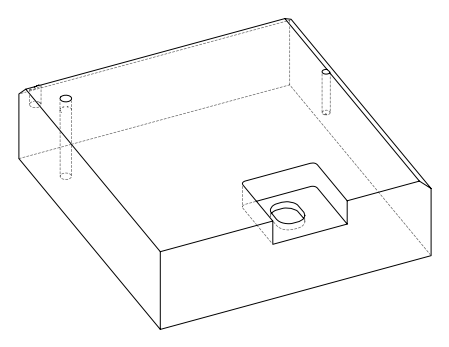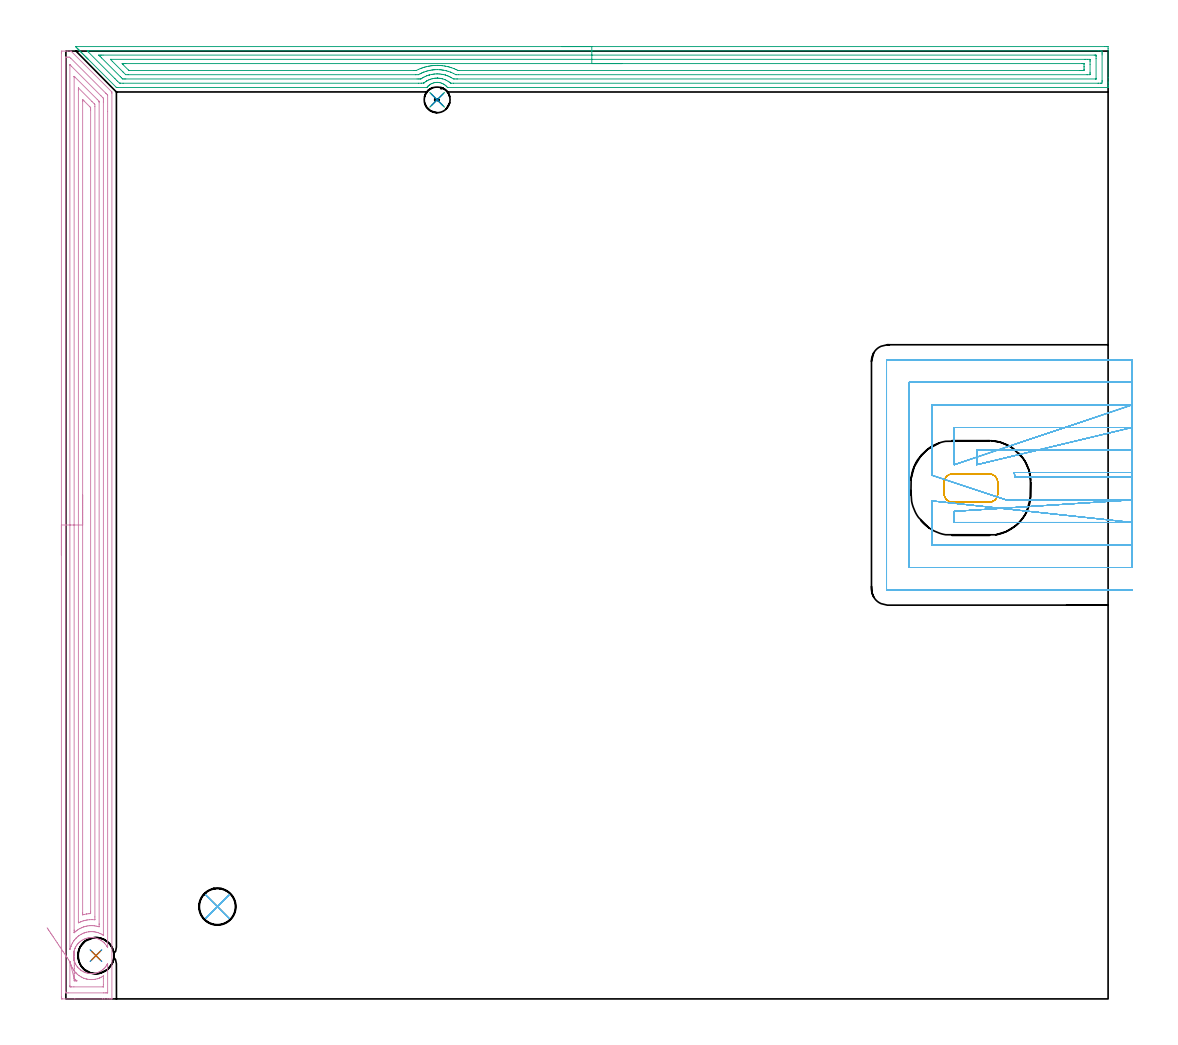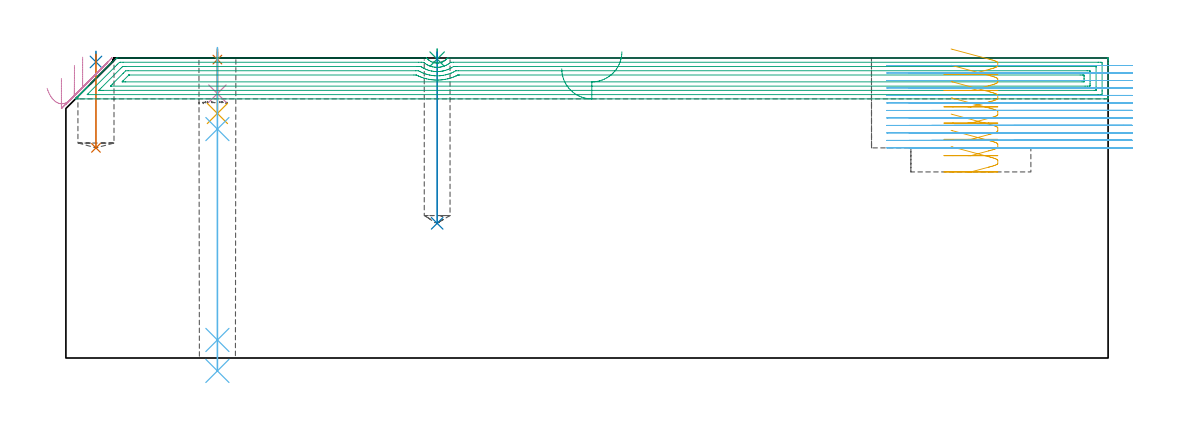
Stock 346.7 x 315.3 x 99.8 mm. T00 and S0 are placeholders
(PLAN: 12 operations, 8 tool changes, 68.3 min)
(1 SPOT_DRILL | STEP1HOLE | NXT0321_9005460120000 | 0.03 min | 0 mm3)
(2 SPOT_DRILL_1 | STEP1POCKET | NXT0321_9005460120000 | 0.03 min | 20 mm3)
(3 SPOT_DRILL_2 | STEP1POCKET_1 | NXT0321_9005460120000 | 0.03 min | 0 mm3)
(4 DRILL_BLIND_HOLE_INTO_CENTER | STEP1HOLE | UGT0301_198 | 0.06 min | 499 mm3)
(5 DRILL_TO_ENLARGE_BLIND_HOLE | STEP1HOLE | UGT0301_232 | 0.08 min | 1394 mm3)
(6 GUN_DRILL_THROUGH_HOLE | STEP1HOLE | UGT0307_009 | 0.58 min | 9449 mm3)
(7 DRILL_BLIND_HOLE_INTO_CENTER_1 | STEP1POCKET | NXT0301_128 | 0.13 min | 3232 mm3)
(8 DRILL_BLIND_HOLE_INTO_CENTER_2 | STEP1POCKET_1 | UGT0301_202 | 0.23 min | 3080 mm3)
(9 AREA_MILL | FG_CHAMFER_SURFACE | UGT0205_001 | 13.8 min | 32030 mm3)
(10 AREA_MILL_1 | FG_CHAMFER_SURFACE_1 | UGT0205_001 | 15.2 min | 42631 mm3)
(11 MILL_RECTANGULAR_POCKET | POCKET_RECTANGULAR_STRAIGHT | UGT0201_105 | Follow Part, ap 5.5, ae 75% | 1.63 min | 41267 mm3)
(12 MILL_SLOT | SLOT_PARTIAL_RECTANGULAR | NXT0201_013 | Follow Part, ap 2.5, ae 75% | 36.55 min | 170858 mm3)
(TOOL NXT0321_9005460120000 | NC Spot Drill, 142deg, 12mm, Carbide, Uncoated | D12 PA142 FL30 Z2)
(TOOL UGT0301_198 | Twist Drill 7.9 mm | D7.9 PA118 FL73 Z2)
(TOOL UGT0301_232 | Twist Drill 12.3 mm | D12.3 PA118 FL97 Z2)
(TOOL UGT0307_009 | Gun Drill 12 mm | D12 PA130 FL24 Z1)
(TOOL NXT0301_128 | Carbide Drill 12mm [861.1-1200-036A1-GP GC34] | D12 PA150 FL37.4 Z2)
(TOOL UGT0301_202 | Twist Drill 8.6 mm | D8.6 PA118 FL80 Z2)
(TOOL UGT0205_001 | Chamfer Mill 20 x 3 x 45 deg. | D20 FL50 Z2)
(TOOL UGT0201_105 | End Mill 22 mm | D22 FL25 Z2)
(TOOL NXT0201_013 | ENDMILL 10mm | D10 FL30 Z4)
(OP 1 SPOT_DRILL)
G17 G21 G94 G90
T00 M6
G54
G17 G0 G90 X50.4 Y30.7 S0 M3
G43 Z109.8 H0
G94 G81 G98 Z99.275 F250. R102.8
G80
M5
M2
(OP 2 SPOT_DRILL_1)
G17 G21 G94 G90
T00 M6
G54
G17 G0 G90 X10. Y14.4 S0 M3
G43 Z109.8 H0
G94 G81 G98 Z98.484 F250. R102.
G80
M5
M2
(OP 3 SPOT_DRILL_2)
G17 G21 G94 G90
T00 M6
G54
G17 G0 G90 X123.5 Y299.1 S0 M3
G43 Z109.8 H0
G94 G81 G98 Z99.43 F250. R102.8
G80
M5
M2
(OP 4 DRILL_BLIND_HOLE_INTO_CENTER)
G17 G21 G94 G90
T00 M6
G54
G17 G0 G90 X50.4 Y30.7 S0 M3
G43 Z109.8 H0
G94 G81 G98 Z87.95 F250. R101.8
G80
M5
M2
(OP 5 DRILL_TO_ENLARGE_BLIND_HOLE)
G17 G21 G94 G90
T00 M6
G54
G17 G0 G90 X50.4 Y30.7 S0 M3
G43 Z109.8 H0
G94 G81 G98 Z81.35 F250. R101.8
G80
M5
M2
(OP 6 GUN_DRILL_THROUGH_HOLE)
G17 G21 G94 G90
T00 M6
G54
G17 G0 G90 X50.4 Y30.7 M8
G43 Z109.8 H0
Z103.255
S716 M3
G94 G1 Z76.157 F125. M26
G4 X.084
Z6. F250.
G4 X.084
Z-4.298 F125.
G4 X.084
M5
M9
G0 Z103.255
Z109.8
M2
(OP 7 DRILL_BLIND_HOLE_INTO_CENTER_1)
G17 G21 G94 G90
T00 M6
G54
G17 G0 G90 X10. Y14.4 S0 M3
G43 Z109.8 H1
G94 G81 G98 Z69.9 F250. R101.
G80
M5
M2
(OP 8 DRILL_BLIND_HOLE_INTO_CENTER_2)
G17 G21 G94 G90
T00 M6
G54
G17 G0 G90 X123.5 Y299.1 S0 M3
G43 Z109.8 H0
G94 G81 G98 Z44.8 F250. R101.8
G80
M5
M2
(OP 9 AREA_MILL)
G17 G21 G94 G90
T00 M6
G54
G17 G0 G90 X164.95 Y316.8 S1061 M3
G43 Z109.8 H0
Z96.2
G94 G1 X164.988 Z95.329 F250.
X165.102 Z94.464
X165.291 Z93.612
X165.553 Z92.78
X165.887 Z91.974
X166.29 Z91.2
X166.758 Z90.464
X167.29 Z89.772
X167.879 Z89.129
X168.522 Z88.54
X169.214 Z88.009
X169.95 Z87.54
X170.724 Z87.137
X171.53 Z86.803
X172.362 Z86.541
X173.213 Z86.352
X174.078 Z86.238
X174.95 Z86.2
X345.506
X346.078 Y316.798 Z86.202
X346.644 Y316.793 Z86.204
X346.692 Y316.792 Z86.206
X346.696 Y316.23 Z86.768
X346.7 Y315.61 Z87.387
Y306.44 Z96.554
Y305.009 Z97.987
Y304.66 Z98.335
Y303.963 Z99.036
Y303.647 Z99.353
Y303.249 Z99.742
X346.69 Y303.203 Z99.788
X346.525 Y303.2 Z99.8
X127.141
X126.921 Y303.205 Z99.79
X126.742 Y303.414 Z99.584
X126.679 Y303.488 Z99.511
X126.573 Y303.598 Z99.402
X126.481 Y303.692 Z99.307
X126.274 Y303.881 Z99.116
X126.027 Y304.074 Z98.926
X125.711 Y304.277 Z98.723
X125.381 Y304.455 Z98.542
X125.354 Y304.466 Z98.53
X125.168 Y304.543 Z98.453
X124.94 Y304.639 Z98.359
X124.488 Y304.776 Z98.223
X124.043 Y304.856 Z98.14
X123.82 Y304.882 Z98.116
X123.595 Y304.894 Z98.099
X123.567
X123.442 Y304.892 Z98.1
X123.37 Z98.103
X123.36 Z98.104
X123.147 Y304.877 Z98.12
X122.702 Y304.811 Z98.182
X122.25 Y304.703 Z98.293
X121.809 Y304.541 Z98.458
X121.379 Y304.327 Z98.67
X120.969 Y304.073 Z98.925
X120.915 Y304.034 Z98.965
X120.769 Y303.911 Z99.088
X120.681 Y303.838 Z99.161
X120.609 Y303.77 Z99.229
X120.458 Y303.628 Z99.369
X120.439 Y303.607 Z99.389
X120.249 Y303.404 Z99.593
X120.159 Y303.298 Z99.699
X120.093 Y303.224 Z99.77
X120.07 Y303.204 Z99.79
X119.993 Y303.2 Z99.8
X17.226
X16.799 Y303.206 Z99.792
X16.72 Y303.279 Z99.719
X7.328 Y312.67 Z90.327
X7.264 Y312.736 Z90.263
X7.098 Y312.901 Z90.098
X7.032 Y312.966 Z90.03
X6.968 Y313.031 Z89.968
X6.801 Y313.199 Z89.8
X6.735 Y313.263 Z89.733
X6.673 Y313.327 Z89.672
X6.503 Y313.497 Z89.502
X6.439 Y313.56 Z89.437
X6.377 Y313.622 Z89.377
X6.205 Y313.795 Z89.204
X6.142 Y313.856 Z89.14
X6.082 Y313.918 Z89.081
X5.907 Y314.093 Z88.906
X5.845 Y314.153 Z88.844
X5.786 Y314.213 Z88.786
X5.609 Y314.39 Z88.609
X5.549 Y314.45 Z88.547
X5.491 Y314.509 Z88.49
X5.311 Y314.688 Z88.311
X5.252 Y314.746 Z88.25
X5.195 Y314.804 Z88.195
X5.013 Y314.986 Z88.013
X4.955 Y315.043 Z87.954
X4.9 Y315.099 Z87.9
X4.715 Y315.284 Z87.715
X4.659 Y315.34 Z87.657
X4.605 Y315.395 Z87.604
X4.418 Y315.582 Z87.417
X4.362 Y315.636 Z87.361
X4.309 Y315.69 Z87.309
X4.12 Y315.88 Z87.119
X4.066 Y315.933 Z87.064
X4.014 Y315.986 Z87.013
X3.822 Y316.178 Z86.821
X3.769 Y316.23 Z86.767
X3.618 Y316.382 Z86.618
X3.524 Y316.476 Z86.524
X3.324 Y316.675 Z86.323
X3.226 Y316.777 Z86.221
X3.217 Y316.794 Z86.203
X3.226 Y316.799 Z86.199
X3.44 Y316.8 Z86.2
X174.95
Y315.386 Z87.614
X343.397
X344.248 Y315.383 Z87.617
X344.291 Y315.38 Z87.62
X344.69 Y315.34 Z87.66
X344.697 Y314.935 Z88.065
X344.699 Y314.45 Z88.55
X344.7 Y314.042 Z88.958
X344.699 Y305.55 Z97.45
X344.698 Y305.145 Z97.855
X344.69 Y304.66 Z98.34
X344.332 Y304.62 Z98.38
X344.291 Y304.618 Z98.382
X343.444 Y304.614 Z98.386
X343.397
X128.929
X128.077 Y304.618 Z98.382
X128.035 Y304.621 Z98.379
X128.001 Y304.627 Z98.373
X127.956 Y304.66 Z98.34
X127.5 Y305.02 Z97.98
X127.141 Y305.26 Z97.74
X126.635 Y305.55 Z97.45
X126.248 Y305.729 Z97.271
X125.938 Y305.859 Z97.141
X125.354 Y306.045 Z96.955
X125.059 Y306.124 Z96.876
X124.71 Y306.192 Z96.808
X124.46 Y306.234 Z96.766
X124.091 Y306.277 Z96.723
X123.701 Y306.306 Z96.694
X123.618 Y306.311 Z96.689
X123.59
X123.567
X123.19 Y306.296 Z96.704
X122.84 Y306.274 Z96.726
X122.801 Y306.27 Z96.73
X122.673 Y306.252 Z96.748
X122.071 Y306.15 Z96.85
X121.941 Y306.12 Z96.88
X121.78 Y306.079 Z96.921
X121.364 Y305.964 Z97.036
X120.886 Y305.788 Z97.212
X120.717 Y305.718 Z97.282
X120.369 Y305.55 Z97.45
X120.121 Y305.422 Z97.578
X120.071 Y305.394 Z97.606
X119.992 Y305.347 Z97.653
X119.573 Y305.077 Z97.923
X119.099 Y304.702 Z98.298
X119.075 Y304.684 Z98.316
X119.04 Y304.66 Z98.34
X118.249 Y304.617 Z98.383
X118.205 Y304.616 Z98.384
X117.358 Y304.614 Z98.386
X19.013
X18.162 Y304.618 Z98.382
X18.12 Y304.621 Z98.379
X17.801 Y304.66 Z98.34
X17.226 Y305.226 Z97.774
X16.9 Y305.55 Z97.45
X16.332 Y306.117 Z96.883
X7.396 Y315.055 Z87.945
X7.118 Y315.34 Z87.66
X7.087 Y315.374 Z87.626
X7.212 Y315.381 Z87.619
X7.304 Y315.384 Z87.616
X7.35 Y315.385 Z87.615
X7.396 Y315.386 Z87.614
X174.95
Y313.971 Z89.029
X342.091
X342.504 Y313.969 Z89.031
X342.641 Y313.967 Z89.033
X342.682 Y313.965 Z89.035
X342.69 Y313.885 Z89.115
X342.695 Y313.755 Z89.245
X342.698 Y313.56 Z89.44
X342.7 Y312.865 Z90.135
X342.699 Y306.246 Z96.754
X342.691 Y306.05 Z96.95
X342.688 Y306.034 Z96.966
X342.683 Y306.032 Z96.968
X342.659 Y306.03 Z96.97
X342.607 Y306.029 Z96.971
X342.504 Y306.028 Z96.972
X130.235 Y306.029 Z96.971
X129.822
X129.339 Y306.032 Z96.968
X128.929 Y306.035 Z96.965
X128.262 Y306.44 Z96.56
X128.035 Y306.571 Z96.429
X127.746 Y306.728 Z96.272
X127.141 Y306.998 Z96.002
X126.782 Y307.14 Z95.86
X126.264 Y307.313 Z95.687
X126.248 Y307.319 Z95.681
X126.211 Y307.33 Z95.67
X125.742 Y307.453 Z95.547
X125.528 Y307.5 Z95.5
X125.354 Y307.534 Z95.466
X125.105 Y307.578 Z95.422
X124.46 Y307.668 Z95.332
X124.091 Y307.698 Z95.302
X123.567 Y307.719 Z95.281
X123.184 Y307.711 Z95.289
X122.673 Y307.679 Z95.321
X122.358 Y307.644 Z95.356
X121.78 Y307.553 Z95.447
X121.587 Y307.522 Z95.478
X120.886 Y307.357 Z95.643
X120.865 Y307.351 Z95.649
X120.79 Y307.33 Z95.67
X120.195 Y307.128 Z95.872
X119.992 Y307.054 Z95.946
X119.559 Y306.871 Z96.129
X119.099 Y306.644 Z96.356
X118.965 Y306.573 Z96.427
X118.73 Y306.44 Z96.56
X118.405 Y306.241 Z96.759
X118.205 Y306.117 Z96.883
X118.08 Y306.039 Z96.961
X117.965 Y306.035 Z96.965
X117.722 Y306.031 Z96.969
X117.312 Y306.029 Z96.971
X116.831
X19.907
X19.425 Y306.03 Z96.97
X19.013 Y306.033 Z96.967
X18.881 Y306.035 Z96.965
X18.743 Y306.167 Z96.833
X18.462 Y306.44 Z96.56
X18.12 Y306.78 Z96.22
X11.864 Y313.035 Z89.965
X11.341 Y313.56 Z89.44
X10.971 Y313.935 Z89.065
X10.95 Y313.965 Z89.035
X10.971 Y313.966 Z89.034
X11.452 Y313.97 Z89.03
X11.864 Y313.971 Z89.029
X12.345
X174.95
Y312.557 Z90.443
X339.042
X339.823 Y312.554 Z90.446
X340.597 Y312.551 Z90.449
X340.69 Y312.538 Z90.462
X340.693 Y312.435 Z90.565
X340.697 Y312.217 Z90.783
X340.699 Y311.78 Z91.22
X340.7 Y310.906 Z92.094
Y308.237 Z94.763
X340.697 Y307.783 Z95.217
X340.693 Y307.565 Z95.435
X340.69 Y307.462 Z95.538
X340.597 Y307.449 Z95.551
X339.823 Y307.443 Z95.557
X339.71
X130.602
X129.822 Y307.448 Z95.552
X129.702 Y307.45 Z95.55
X128.929 Y307.865 Z95.135
X128.158 Y308.22 Z94.78
X128.035 Y308.271 Z94.729
X127.95 Y308.304 Z94.696
X127.141 Y308.578 Z94.422
X126.634 Y308.725 Z94.275
X126.248 Y308.823 Z94.177
X125.499 Y308.966 Z94.034
X125.354 Y308.988 Z94.012
X124.936 Y309.043 Z93.957
X124.474 Y309.097 Z93.903
X124.46 Y309.098 Z93.902
X124.311 Y309.11 Z93.89
X123.567 Y309.138 Z93.862
X123.539
X122.741 Y309.11 Z93.89
X122.677 Y309.106 Z93.894
X122.248 Y309.063 Z93.937
X121.871 Y309.019 Z93.981
X121.78 Y309.006 Z93.994
X121.103 Y308.894 Z94.106
X120.886 Y308.847 Z94.153
X120.381 Y308.723 Z94.277
X119.992 Y308.621 Z94.379
X119.69 Y308.522 Z94.478
X119.099 Y308.322 Z94.678
X119.024 Y308.295 Z94.705
X118.841 Y308.22 Z94.78
X118.402 Y308.024 Z94.976
X118.205 Y307.928 Z95.072
X117.808 Y307.726 Z95.274
X117.312 Y307.455 Z95.545
X117.192 Y307.449 Z95.551
X116.418 Y307.443 Z95.557
X116.305
X20.687
X19.907 Y307.45 Z95.55
X19.129 Y308.22 Z94.78
X19.013 Y308.335 Z94.665
X15.439 Y311.91 Z91.09
X14.815 Y312.546 Z90.455
X14.811 Y312.552 Z90.448
X14.819 Y312.553 Z90.447
X14.859 Y312.556 Z90.444
X14.941 Y312.557 Z90.443
X15.107
X174.95
Y311.143 Z91.857
X338.036 Y311.142 Z91.858
X338.679 Y311.139 Z91.861
X338.684 Y311.137 Z91.863
X338.694 Y311.124 Z91.876
X338.697 Y310.89 Z92.11
X338.7 Y310.228 Z92.772
Y310. Z93.
Y309.339 Z93.661
X338.697 Y309.11 Z93.89
X338.693 Y308.945 Z94.055
X338.69 Y308.869 Z94.131
X338.544 Y308.864 Z94.136
X338.288 Y308.859 Z94.141
X338.036 Y308.858 Z94.142
X337.396 Y308.857 Z94.143
X130.969 Y308.858 Z94.142
X130.716 Y308.86 Z94.14
X130.462 Y308.864 Z94.136
X130.396 Y308.866 Z94.134
X130.346 Y308.89 Z94.11
X130.229 Y308.947 Z94.053
X129.903 Y309.11 Z93.89
X129.822 Y309.148 Z93.852
X129.752 Y309.18 Z93.82
X129.213 Y309.417 Z93.583
X128.929 Y309.532 Z93.468
X128.268 Y309.768 Z93.232
X128.035 Y309.843 Z93.157
X127.525 Y310. Z93.
X127.141 Y310.102 Z92.898
X127.005 Y310.136 Z92.864
X126.248 Y310.287 Z92.713
X125.896 Y310.351 Z92.649
X125.354 Y310.426 Z92.574
X124.874 Y310.478 Z92.522
X124.46 Y310.513 Z92.487
X123.922 Y310.536 Z92.464
X123.567 Y310.547 Z92.453
X123.034 Y310.531 Z92.469
X122.673 Y310.517 Z92.483
X122.189 Y310.482 Z92.518
X121.78 Y310.441 Z92.559
X121.389 Y310.389 Z92.611
X120.886 Y310.31 Z92.69
X120.619 Y310.266 Z92.734
X119.992 Y310.128 Z92.872
X119.888 Y310.104 Z92.896
X119.475 Y310. Z93.
X119.182 Y309.917 Z93.083
X119.099 Y309.891 Z93.109
X118.514 Y309.692 Z93.308
X118.205 Y309.584 Z93.416
X117.864 Y309.449 Z93.551
X117.312 Y309.214 Z93.786
X117.24 Y309.181 Z93.819
X116.6 Y308.871 Z94.129
X116.544 Y308.864 Z94.136
X116.418 Y308.862 Z94.138
X115.778 Y308.857 Z94.143
X21.054
X20.991 Y308.858 Z94.142
X20.961 Y308.861 Z94.139
X20.949 Y308.863 Z94.137
X20.92 Y308.888 Z94.112
X20.801 Y308.999 Z94.001
X19.013 Y310.785 Z92.215
X18.912 Y310.89 Z92.11
X18.812 Y310.998 Z92.002
X18.692 Y311.137 Z91.863
X18.763 Y311.139 Z91.861
X19.013 Y311.141 Z91.859
X19.653 Y311.143 Z91.857
X19.907
X174.95
X175.822 Z91.895
X176.686 Z92.009
X177.538 Z92.198
X178.37 Z92.46
X179.176 Z92.794
X179.95 Z93.197
X180.686 Z93.665
X181.378 Z94.196
X182.021 Z94.786
X182.61 Z95.429
X183.141 Z96.121
X183.61 Z96.857
X184.013 Z97.631
X184.347 Z98.437
X184.609 Z99.269
X184.798 Z100.12
X184.912 Z100.985
X184.95 Z101.857
G0 Z109.8
M5
M2
(OP 10 AREA_MILL_1)
G17 G21 G94 G90
T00 M6
G54
G17 G0 G90 X-1.5 Y147.65 S1061 M3
G43 Z109.8 H0
Z93.
G94 G1 Y147.688 Z92.128 F250.
Y147.802 Z91.264
Y147.991 Z90.412
Y148.253 Z89.58
Y148.587 Z88.774
Y148.99 Z88.
Y149.458 Z87.264
Y149.99 Z86.572
Y150.579 Z85.929
Y151.222 Z85.34
Y151.914 Z84.809
Y152.65 Z84.34
Y153.424 Z83.937
Y154.23 Z83.603
Y155.062 Z83.341
Y155.913 Z83.152
Y156.778 Z83.038
Y157.65 Z83.
Y314.697
X-1.498 Y314.911 Z83.002
X-1.491 Y315.298 Z83.005
X-1.35 Y315.3 Z83.148
X-0.157 Z84.339
X0.465 Z84.964
X1.698 Z86.197
X1.709 Y315.291 Z86.208
X1.799 Y315.202 Z86.298
X1.901 Y315.101 Z86.397
X15.282 Y301.718 Z99.781
X15.295 Y301.696 Z99.789
X15.3 Y301.313 Z99.8
Y0.157
X15.297 Y0.008 Z99.788
X15.293 Y0.006 Z99.784
X14.975 Y0. Z99.474
X14.579 Z99.078
X13.957 Z98.452
X12.764 Z97.261
X12.193 Z96.687
X2.966 Z87.463
X-1.254 Z83.243
X-1.326 Y0.001 Z83.171
X-1.492 Y0.01 Z83.006
X-1.499 Y0.176 Z82.999
X-1.5 Y0.603 Z83.
Y157.65
X-0.086 Z84.414
X-0.085 Y313.117 Z84.415
X-0.084 Y313.219 Z84.416
X-0.081 Y313.27 Z84.419
X-0.08 Y313.287 Z84.42
X-0.042 Y313.29 Z84.458
X0.344 Y313.297 Z84.844
X0.725 Y313.295 Z85.225
X1.233 Y313.29 Z85.733
X1.628 Y312.922 Z86.128
X13.239 Y301.312 Z97.739
X13.406 Y301.143 Z97.906
X13.751 Y300.791 Z98.251
X13.851 Y300.687 Z98.351
X13.879 Y300.641 Z98.379
X13.881 Y300.594 Z98.381
X13.885 Y300.493 Z98.385
X13.886 Y295.193 Z98.386
X13.885 Y17.316 Z98.385
X13.879 Y17.055 Z98.379
X13.832 Y17.14 Z98.332
X13.667 Y17.445 Z98.167
X13.583 Y17.583 Z98.083
X13.495 Y17.718 Z97.995
X13.157 Y18.166 Z97.657
X12.789 Y18.592 Z97.289
X12.77 Y18.612 Z97.27
X12.351 Y18.986 Z96.851
X11.911 Y19.327 Z96.411
X11.647 Y19.506 Z96.147
X11.344 Y19.677 Z95.844
X11.033 Y19.831 Z95.533
X10.598 Y20.01 Z95.098
X10.156 Y20.156 Z94.656
X9.719 Y20.265 Z94.219
X9.278 Y20.339 Z93.778
X8.839 Y20.38 Z93.339
X8.4 Y20.389 Z92.9
X7.96 Y20.366 Z92.46
X7.522 Y20.31 Z92.022
X7.081 Y20.22 Z91.581
X6.644 Y20.096 Z91.144
X6.202 Y19.931 Z90.702
X5.767 Y19.73 Z90.267
X5.355 Y19.506 Z89.855
X4.889 Y19.18 Z89.389
X4.553 Y18.908 Z89.053
X4.233 Y18.612 Z88.732
X4.082 Y18.45 Z88.582
X4.011 Y18.373 Z88.51
X3.752 Y18.052 Z88.25
X3.666 Y17.933 Z88.163
X3.508 Y17.718 Z88.006
X3.314 Y17.402 Z87.812
X3.153 Y17.111 Z87.65
X3.134 Y17.078 Z87.632
X3.077 Y16.954 Z87.576
X3.018 Y16.824 Z87.517
X2.994 Y16.761 Z87.493
X2.958 Y16.665 Z87.454
X2.91 Y16.541 Z87.407
X2.847 Y16.38 Z87.346
X2.709 Y15.929 Z87.207
X2.675 Y15.773 Z87.171
X2.609 Y15.484 Z87.108
X2.559 Y15.147 Z87.059
X2.543 Y15.035 Z87.042
X2.539 Y14.988 Z87.039
X2.536 Y14.928 Z87.035
X2.534 Y14.88 Z87.029
X2.53 Y14.82 Z87.025
X2.517 Y14.589 Z87.004
X2.518 Y14.544 Z87.002
X2.519 Y14.418 Z87.001
Y14.287 Z87.005
X2.52 Y14.227
X2.518 Y14.141 Z87.009
X2.523 Y14.079 Z87.015
X2.531 Y13.988 Z87.022
X2.551 Y13.693 Z87.05
X2.624 Y13.247 Z87.119
X2.661 Y13.096 Z87.153
X2.71 Y12.878 Z87.209
X2.712 Y12.868 Z87.212
X2.729 Y12.798 Z87.228
X2.777 Y12.65 Z87.272
X2.867 Y12.353 Z87.366
X2.993 Y12.034 Z87.492
X3.119 Y11.757 Z87.615
X3.135 Y11.722 Z87.632
X3.276 Y11.459 Z87.776
X3.568 Y11.004 Z88.068
X3.842 Y10.63 Z88.342
X3.891 Y10.565 Z88.39
X4.012 Y10.426 Z88.51
X4.4 Y10.036 Z88.9
X4.811 Y9.67 Z89.311
X4.889 Y9.612 Z89.389
X5.321 Y9.325 Z89.821
X5.767 Y9.068 Z90.267
X6.088 Y8.913 Z90.588
X6.415 Y8.776 Z90.915
X6.644 Y8.694 Z91.144
X7.081 Y8.58 Z91.581
X7.522 Y8.49 Z92.022
X7.96 Y8.434 Z92.46
X8.4 Y8.411 Z92.9
X8.839 Y8.42 Z93.339
X9.278 Y8.461 Z93.778
X9.719 Y8.535 Z94.219
X10.156 Y8.643 Z94.656
X10.584 Y8.776 Z95.084
X11.033 Y8.972 Z95.533
X11.478 Y9.204 Z95.978
X11.911 Y9.472 Z96.411
X12.188 Y9.67 Z96.688
X12.495 Y9.934 Z96.995
X12.789 Y10.215 Z97.289
X13.107 Y10.565 Z97.607
X13.398 Y10.953 Z97.898
X13.667 Y11.355 Z98.167
X13.727 Y11.459 Z98.227
X13.756 Y11.515 Z98.256
X13.879 Y11.752 Z98.379
X13.886 Y11.322 Z98.386
X13.885 Y2.183 Z98.385
X13.884 Y2.081 Z98.384
X13.881 Y2.03 Z98.381
X13.88 Y2.013 Z98.38
X13.841 Y2.01 Z98.341
X13.457 Y2.002 Z97.957
X13.075 Y2. Z97.575
X12.576 Z97.076
X0.725 Y2.001 Z85.225
X0.224 Y2.003 Z84.724
X0.017 Y2.01 Z84.517
X-0.079 Y2.019 Z84.421
X-0.085 Y2.315 Z84.415
Y2.388
X-0.086 Y157.65 Z84.414
X1.328 Z85.828
X1.329 Y310.611 Z85.829
X1.33 Y310.686 Z85.83
X1.333 Y310.735 Z85.833
X1.334 Y310.75 Z85.834
X1.351 Y310.738 Z85.851
X1.607 Y310.49 Z86.107
X1.865 Y310.235 Z86.365
X11.681 Y300.42 Z96.181
X12.193 Y299.903 Z96.693
X12.378 Y299.711 Z96.878
X12.465 Y299.616 Z96.965
X12.466 Y299.527 Z96.966
X12.47 Y299.247 Z96.97
X12.471 Y298.635 Z96.971
Y298.353
Y21.455
X12.468 Y21.267 Z96.968
X12.465 Y21.2 Z96.965
X12.463 Y21.181 Z96.963
X12.454 Y21.185 Z96.954
X12.39 Y21.221 Z96.89
X12.193 Y21.34 Z96.693
X11.719 Y21.605 Z96.219
X11.311 Y21.789 Z95.811
X10.728 Y22.019 Z95.228
X10.428 Y22.111 Z94.928
X10.3 Y22.149 Z94.8
X9.87 Y22.244 Z94.37
X9.546 Y22.298 Z94.046
X9.23 Y22.338 Z93.73
X8.664 Y22.374 Z93.164
X8.311 Y22.376 Z92.811
X7.782 Y22.341 Z92.282
X7.499 Y22.305 Z91.999
X6.9 Y22.193 Z91.4
X6.76 Y22.16 Z91.26
X6.259 Y22.019 Z90.759
X6.083 Y21.953 Z90.583
X6.018 Y21.926 Z90.518
X5.466 Y21.685 Z89.966
X5.136 Y21.519 Z89.636
X4.883 Y21.382 Z89.383
X4.486 Y21.127 Z88.986
X4.349 Y21.03 Z88.849
X4.254 Y20.957 Z88.754
X3.856 Y20.637 Z88.356
X3.407 Y20.234 Z87.907
X3.389 Y20.217 Z87.889
X2.977 Y19.738 Z87.477
X2.665 Y19.342 Z87.165
X2.59 Y19.24 Z87.09
X2.489 Y19.093 Z86.989
X2.244 Y18.697 Z86.744
X2.105 Y18.45 Z86.605
X1.934 Y18.119 Z86.434
X1.691 Y17.557 Z86.191
X1.677 Y17.522 Z86.177
X1.667 Y17.497 Z86.167
X1.607 Y17.334 Z86.107
X1.376 Y16.606 Z85.876
X1.36 Y16.559 Z85.86
X1.335 Y16.492 Z85.835
X1.329 Y16.71 Z85.829
X1.328 Y157.65 Z85.828
X2.743 Z87.243
Y306.666
X2.744 Y306.81 Z87.244
X2.747 Y306.882 Z87.247
X2.749 Y306.891 Z87.249
X2.75 Z87.25
X2.774 Y306.871 Z87.274
X2.985 Y306.666 Z87.485
X10.428 Y299.222 Z94.928
X11.011 Y298.635 Z95.511
X11.049 Y298.59 Z95.549
X11.052 Y298.555 Z95.552
X11.055 Y298.476 Z95.555
X11.057 Y298.317 Z95.557
Y24.952
X11.056 Y24.696 Z95.556
X11.052 Y24.065 Z95.552
X11.05 Y23.981 Z95.55
X10.736 Y24.062 Z95.236
X10.428 Y24.139 Z94.928
X10.001 Y24.236 Z94.501
X9.546 Y24.306 Z94.046
X8.999 Y24.357 Z93.499
X8.664 Y24.374 Z93.164
X8.109 Y24.365 Z92.609
X7.782 Y24.344 Z92.282
X7.305 Y24.286 Z91.805
X6.9 Y24.211 Z91.4
X6.566 Y24.141 Z91.066
X6.018 Y23.983 Z90.518
X5.883 Y23.94 Z90.383
X5.514 Y23.803 Z90.014
X5.249 Y23.689 Z89.749
X5.136 Y23.635 Z89.636
X4.653 Y23.399 Z89.153
X4.254 Y23.174 Z88.754
X4.094 Y23.073 Z88.594
X3.849 Y22.911 Z88.349
X3.572 Y22.708 Z88.072
X3.372 Y22.549 Z87.872
X3.083 Y22.311 Z87.583
X2.751 Y22.019 Z87.251
X2.749 Z87.249
X2.748 Z87.248
X2.746 Y22.035 Z87.246
X2.743 Y22.654 Z87.243
Y22.911
Y157.65
X4.157 Z88.657
Y302.4
X4.159 Y302.596 Z88.659
X4.164 Y302.986 Z88.664
X4.169 Y303.024 Z88.669
X4.176 Y303.019 Z88.676
X4.204 Y302.995 Z88.704
X4.254 Y302.947 Z88.754
X8.664 Y298.538 Z93.164
X9.455 Y297.743 Z93.955
X9.546 Y297.643 Z94.046
X9.636 Y297.531 Z94.136
X9.643 Y296.85 Z94.143
Y27.275
X9.638 Y26.48 Z94.138
X9.637 Y26.389 Z94.137
X9.624 Y26.323 Z94.124
X9.546 Y26.327 Z94.046
X8.767 Y26.376 Z93.267
X8.664 Z93.164
X7.903 Y26.358 Z92.403
X7.782 Y26.347 Z92.282
X7.11 Y26.268 Z91.61
X6.9 Y26.229 Z91.4
X6.372 Y26.122 Z90.872
X6.018 Y26.024 Z90.518
X5.684 Y25.926 Z90.184
X5.136 Y25.725 Z89.636
X5.037 Y25.688 Z89.537
X4.801 Y25.588 Z89.301
X4.424 Y25.416 Z88.924
X4.254 Y25.34 Z88.754
X4.164 Y25.307 Z88.664
X4.159 Y25.49 Z88.659
X4.158 Y25.588 Z88.658
X4.157 Y157.65 Z88.657
X5.571 Z90.071
Y298.635
X5.573 Y299.085 Z90.073
X5.575 Y299.15 Z90.075
X5.576 Y299.156 Z90.076
X5.607 Y299.133 Z90.107
X5.73 Y299.016 Z90.23
X5.92 Y298.831 Z90.42
X6.018 Y298.735 Z90.518
X7.901 Y296.85 Z92.401
X8.022 Y296.721 Z92.522
X8.222 Y296.506 Z92.722
X8.224 Y296.403 Z92.724
X8.227 Y295.958 Z92.727
X8.229 Y295.506 Z92.729
Y29.157
X8.228 Y28.707 Z92.728
X8.225 Y28.555 Z92.725
X8.222 Y28.436 Z92.722
X8.213 Y28.382 Z92.713
X7.699 Y28.349 Z92.199
X6.954 Y28.265 Z91.454
X6.908 Y28.257 Z91.408
X6.176 Y28.105 Z90.676
X5.634 Y27.974 Z90.134
X5.577 Y27.967 Z90.077
X5.576 Y27.995 Z90.076
X5.573 Y28.114 Z90.073
X5.572 Y28.265 Z90.072
X5.571 Y28.717 Z90.071
Y157.65
Y158.522 Z90.109
Y159.386 Z90.223
Y160.238 Z90.412
Y161.07 Z90.674
Y161.876 Z91.008
Y162.65 Z91.411
Y163.386 Z91.88
Y164.078 Z92.411
Y164.721 Z93.
Y165.31 Z93.643
Y165.841 Z94.335
Y166.31 Z95.071
Y166.713 Z95.845
Y167.047 Z96.651
Y167.309 Z97.483
Y167.498 Z98.335
Y167.612 Z99.2
Y167.65 Z100.071
G0 Z109.8
X-6.24 Y23.657
Z89.705
G1 X-5.986 Y23.277 Z88.963
X-5.696 Y22.845 Z88.262
X-5.373 Y22.363 Z87.61
X-5.02 Y21.837 Z87.011
X-4.64 Y21.269 Z86.469
X-4.234 Y20.664 Z85.989
X-3.807 Y20.026 Z85.574
X-3.361 Y19.361 Z85.228
X-2.9 Y18.674 Z84.953
X-2.427 Y17.969 Z84.751
X-1.947 Y17.252 Z84.623
X-1.462 Y16.528 Z84.572
X-0.976 Y15.804 Z84.596
X-0.494 Y15.084 Z84.697
X-0.018 Y14.375 Z84.872
X0.448 Y13.68 Z85.122
X0.899 Y13.006 Z85.443
X1.334 Y12.359 Z85.834
X1.337 Y12.353 Z85.837
X1.607 Y11.458 Z86.107
X1.665 Y11.311 Z86.165
X1.913 Y10.728 Z86.413
X2.066 Y10.419 Z86.566
X2.218 Y10.146 Z86.718
X2.489 Y9.721 Z86.989
X2.623 Y9.527 Z87.123
X2.943 Y9.093 Z87.443
X3.353 Y8.634 Z87.853
X3.362 Y8.625 Z87.862
X3.372 Y8.616 Z87.872
X3.749 Y8.253 Z88.249
X4.254 Y7.836 Z88.754
X4.384 Y7.742 Z88.884
X4.843 Y7.452 Z89.343
X5.136 Y7.283 Z89.636
X5.451 Y7.118 Z89.951
X6.006 Y6.862 Z90.506
X6.036 Y6.85 Z90.536
X6.707 Y6.654 Z91.207
X6.9 Y6.607 Z91.4
X7.204 Y6.542 Z91.704
X7.782 Y6.458 Z92.282
X8.198 Y6.429 Z92.698
X8.664 Y6.426 Z93.164
X9.063 Y6.446 Z93.563
X9.546 Y6.502 Z94.046
X9.842 Y6.551 Z94.342
X10.428 Y6.691 Z94.928
X10.553 Y6.724 Z95.053
X10.956 Y6.85 Z95.456
X11.204 Y6.957 Z95.704
X11.311 Y7.007 Z95.811
X11.797 Y7.25 Z96.297
X12.365 Y7.568 Z96.865
X12.418 Y7.594 Z96.918
X12.465 Y7.616 Z96.965
X12.468 Y7.571 Z96.968
X12.47 Y7.533 Z96.97
X12.471 Y7.46 Z96.971
Y6.85
Y4.784
X12.467 Y4.173 Z96.967
X12.465 Y4.033 Z96.965
X12.46 Y4.01 Z96.96
X12.42 Y4.005 Z96.92
X12.362 Y4.001 Z96.862
X2.66 Y4. Z87.16
X1.777 Z86.277
X1.607 Y4.003 Z86.107
X1.437 Y4.008 Z85.937
X1.335 Y4.013 Z85.835
X1.333 Y4.079 Z85.833
X1.331 Y4.173 Z85.831
X1.329 Y4.454 Z85.829
Y12.262
X1.33 Y12.311 Z85.83
X1.332 Y12.356 Z85.832
X1.334 Y12.359 Z85.834
X2.75 Y6.776 Z87.25
X2.985 Y6.573 Z87.485
X3.128 Y6.45 Z87.628
X3.646 Y6.015 Z88.146
X3.656 Y6.005 Z88.156
X3.616 Y6.002 Z88.116
X3.329 Y6. Z87.829
X2.944 Y6.006 Z87.444
X2.757 Y6.01 Z87.257
X2.75 Y6.115 Z87.25
X2.748 Y6.588 Z87.248
X2.75 Y6.776 Z87.25
X2.757 Y7.647 Z87.295
X2.765 Y8.511 Z87.417
X2.772 Y9.361 Z87.613
X2.78 Y10.19 Z87.883
X2.787 Y10.993 Z88.224
X2.794 Y11.764 Z88.633
X2.8 Y12.495 Z89.109
X2.806 Y13.183 Z89.646
X2.812 Y13.821 Z90.241
X2.817 Y14.404 Z90.889
X2.821 Y14.929 Z91.586
X2.825 Y15.391 Z92.326
X2.829 Y15.787 Z93.103
X2.832 Y16.114 Z93.912
X2.834 Y16.369 Z94.746
X2.836 Y16.55 Z95.6
X2.837 Y16.657 Z96.465
Y16.687 Z97.337
G0 Z109.8
M5
M2
(OP 11 MILL_RECTANGULAR_POCKET)
G17 G21 G94 G90
T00 M6
G54
G17 G0 G90 X294.482 Y165.262 S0 M3
G43 Z109.8 H0
Z102.8
G94 G1 X294.927 Y165.2 Z102.68 F250.
X307.173 Z99.398
X307.654 Y165.267 Z99.268
X308.118 Y165.411 Z99.138
X308.552 Y165.627 Z99.008
X308.946 Y165.91 Z98.878
X309.29 Y166.254 Z98.748
X309.573 Y166.648 Z98.618
X309.789 Y167.082 Z98.488
X309.933 Y167.546 Z98.358
X310. Y168.027 Z98.228
Y171.873 Z97.197
X309.933 Y172.354 Z97.067
X309.789 Y172.818 Z96.937
X309.573 Y173.252 Z96.807
X309.29 Y173.646 Z96.677
X308.946 Y173.99 Z96.547
X308.552 Y174.273 Z96.417
X308.118 Y174.489 Z96.287
X307.654 Y174.633 Z96.157
X307.173 Y174.7 Z96.026
X307. Z95.98
X301.05 Z94.386
X295.1 F500.
G3 X292.1 Y171.7 R3.
G1 Y168.2
G3 X295.1 Y165.2 R3.
G1 X307.
G3 X310. Y168.2 R3.
G1 Y171.7
G3 X307. Y174.7 R3.
G1 X301.05
X300.05
G0 X294.482 Y165.262 Z97.386
G1 X294.927 Y165.2 Z97.266 F250.
X307.173 Z93.984
X307.654 Y165.267 Z93.854
X308.118 Y165.411 Z93.724
X308.552 Y165.627 Z93.594
X308.946 Y165.91 Z93.464
X309.29 Y166.254 Z93.334
X309.573 Y166.648 Z93.204
X309.789 Y167.082 Z93.074
X309.933 Y167.546 Z92.944
X310. Y168.027 Z92.813
Y171.873 Z91.783
X309.933 Y172.354 Z91.653
X309.789 Y172.818 Z91.523
X309.573 Y173.252 Z91.393
X309.29 Y173.646 Z91.263
X308.946 Y173.99 Z91.132
X308.552 Y174.273 Z91.002
X308.118 Y174.489 Z90.872
X307.654 Y174.633 Z90.742
X307.173 Y174.7 Z90.612
X307. Z90.566
X301.05 Z88.971
X295.1 F500.
G3 X292.1 Y171.7 R3.
G1 Y168.2
G3 X295.1 Y165.2 R3.
G1 X307.
G3 X310. Y168.2 R3.
G1 Y171.7
G3 X307. Y174.7 R3.
G1 X301.05
X300.05
G0 X294.482 Y165.262 Z91.971
G1 X294.927 Y165.2 Z91.851 F250.
X307.173 Z88.57
X307.654 Y165.267 Z88.44
X308.118 Y165.411 Z88.31
X308.552 Y165.627 Z88.18
X308.946 Y165.91 Z88.05
X309.29 Y166.254 Z87.919
X309.573 Y166.648 Z87.789
X309.789 Y167.082 Z87.659
X309.933 Y167.546 Z87.529
X310. Y168.027 Z87.399
Y171.873 Z86.369
X309.933 Y172.354 Z86.238
X309.789 Y172.818 Z86.108
X309.573 Y173.252 Z85.978
X309.29 Y173.646 Z85.848
X308.946 Y173.99 Z85.718
X308.552 Y174.273 Z85.588
X308.118 Y174.489 Z85.458
X307.654 Y174.633 Z85.328
X307.173 Y174.7 Z85.198
X307. Z85.151
X301.05 Z83.557
X295.1 F500.
G3 X292.1 Y171.7 R3.
G1 Y168.2
G3 X295.1 Y165.2 R3.
G1 X307.
G3 X310. Y168.2 R3.
G1 Y171.7
G3 X307. Y174.7 R3.
G1 X301.05
X300.05
G0 X294.482 Y165.262 Z86.557
G1 X294.927 Y165.2 Z86.437 F250.
X307.173 Z83.155
X307.654 Y165.267 Z83.025
X308.118 Y165.411 Z82.895
X308.552 Y165.627 Z82.765
X308.946 Y165.91 Z82.635
X309.29 Y166.254 Z82.505
X309.573 Y166.648 Z82.375
X309.789 Y167.082 Z82.245
X309.933 Y167.546 Z82.115
X310. Y168.027 Z81.985
Y171.873 Z80.954
X309.933 Y172.354 Z80.824
X309.789 Y172.818 Z80.694
X309.573 Y173.252 Z80.564
X309.29 Y173.646 Z80.434
X308.946 Y173.99 Z80.304
X308.552 Y174.273 Z80.174
X308.118 Y174.489 Z80.044
X307.654 Y174.633 Z79.914
X307.173 Y174.7 Z79.784
X307. Z79.737
X301.05 Z78.143
X295.1 F500.
G3 X292.1 Y171.7 R3.
G1 Y168.2
G3 X295.1 Y165.2 R3.
G1 X307.
G3 X310. Y168.2 R3.
G1 Y171.7
G3 X307. Y174.7 R3.
G1 X301.05
X300.05
G0 X294.482 Y165.262 Z81.143
G1 X294.927 Y165.2 Z81.023 F250.
X307.173 Z77.741
X307.654 Y165.267 Z77.611
X308.118 Y165.411 Z77.481
X308.552 Y165.627 Z77.351
X308.946 Y165.91 Z77.221
X309.29 Y166.254 Z77.091
X309.573 Y166.648 Z76.961
X309.789 Y167.082 Z76.831
X309.933 Y167.546 Z76.701
X310. Y168.027 Z76.571
Y171.873 Z75.54
X309.933 Y172.354 Z75.41
X309.789 Y172.818 Z75.28
X309.573 Y173.252 Z75.15
X309.29 Y173.646 Z75.02
X308.946 Y173.99 Z74.89
X308.552 Y174.273 Z74.76
X308.118 Y174.489 Z74.629
X307.654 Y174.633 Z74.499
X307.173 Y174.7 Z74.369
X307. Z74.323
X301.05 Z72.729
X295.1 F500.
G3 X292.1 Y171.7 R3.
G1 Y168.2
G3 X295.1 Y165.2 R3.
G1 X307.
G3 X310. Y168.2 R3.
G1 Y171.7
G3 X307. Y174.7 R3.
G1 X301.05
X300.05
G0 X294.482 Y165.262 Z75.729
G1 X294.927 Y165.2 Z75.608 F250.
X307.173 Z72.327
X307.654 Y165.267 Z72.197
X308.118 Y165.411 Z72.067
X308.552 Y165.627 Z71.937
X308.946 Y165.91 Z71.807
X309.29 Y166.254 Z71.677
X309.573 Y166.648 Z71.547
X309.789 Y167.082 Z71.416
X309.933 Y167.546 Z71.286
X310. Y168.027 Z71.156
Y171.873 Z70.126
X309.933 Y172.354 Z69.996
X309.789 Y172.818 Z69.865
X309.573 Y173.252 Z69.735
X309.29 Y173.646 Z69.605
X308.946 Y173.99 Z69.475
X308.552 Y174.273 Z69.345
X308.118 Y174.489 Z69.215
X307.654 Y174.633 Z69.085
X307.173 Y174.7 Z68.955
X307. Z68.909
X301.05 Z67.314
X295.1 F500.
G3 X292.1 Y171.7 R3.
G1 Y168.2
G3 X295.1 Y165.2 R3.
G1 X307.
G3 X310. Y168.2 R3.
G1 Y171.7
G3 X307. Y174.7 R3.
G1 X301.05
X300.05
G0 X294.482 Y165.262 Z70.314
G1 X294.927 Y165.2 Z70.194 F250.
X307.173 Z66.913
X307.654 Y165.267 Z66.783
X308.118 Y165.411 Z66.652
X308.552 Y165.627 Z66.522
X308.946 Y165.91 Z66.392
X309.29 Y166.254 Z66.262
X309.573 Y166.648 Z66.132
X309.789 Y167.082 Z66.002
X309.933 Y167.546 Z65.872
X310. Y168.027 Z65.742
Y171.873 Z64.711
X309.933 Y172.354 Z64.581
X309.789 Y172.818 Z64.451
X309.573 Y173.252 Z64.321
X309.29 Y173.646 Z64.191
X308.946 Y173.99 Z64.061
X308.552 Y174.273 Z63.931
X308.118 Y174.489 Z63.801
X307.654 Y174.633 Z63.671
X307.173 Y174.7 Z63.541
X307. Z63.494
X301.05 Z61.9
X295.1 F500.
G3 X292.1 Y171.7 R3.
G1 Y168.2
G3 X295.1 Y165.2 R3.
G1 X307.
G3 X310. Y168.2 R3.
G1 Y171.7
G3 X307. Y174.7 R3.
G1 X301.05
X300.05
G0 Z109.8
M5
M2
(OP 12 MILL_SLOT)
G17 G21 G94 G90
T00 M6
G54
G17 G0 G90 X354.7 Y175.1 S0 M3
G43 Z109.8 H0
Z97.308
G94 G1 X351.7 F250.
X315.334 F500.
G2 X315.698 Y174.073 R10.904
X315.82 Y173.5 R11.804
G1 X351.7
X354.7 F250.
Y182.6
X351.7
X303. F500.
Y180.7
Y177.7 F250.
X354.7 Y190.1 F500.
X351.7 F250.
X295.5 F500.
Y180.71
Y177.71 F250.
X354.7 Y197.6 F500.
X351.7 F250.
X288. F500.
Y177.221
Y174.221 F250.
X312.731 Y166. F500.
X315.731 F250.
X351.7 F500.
X354.7 F250.
X295.5 Y162.19 F500.
Y159.19 F250.
Y158.5 F500.
X351.7
X354.7 F250.
X288. Y165.673 F500.
Y162.673 F250.
Y151. F500.
X351.7
X354.7 F250.
Y205.1
X351.7
X280.5 F500.
Y143.5
X351.7
X354.7 F250.
Y212.6
X351.7
X273.4 F500.
G3 X273. Y212.2 R0.4
G1 Y136.4
G3 X273.4 Y136. R0.4
G1 X351.7
X354.7 F250.
G0 Y175.1 Z94.817
G1 X351.7
X315.334 F500.
G2 X315.698 Y174.073 R10.912
X315.82 Y173.5 R11.804
G1 X351.7
X354.7 F250.
Y182.6
X351.7
X303. F500.
Y180.7
Y177.7 F250.
X354.7 Y190.1 F500.
X351.7 F250.
X295.5 F500.
Y180.71
Y177.71 F250.
X354.7 Y197.6 F500.
X351.7 F250.
X288. F500.
Y177.221
Y174.221 F250.
X312.731 Y166. F500.
X315.731 F250.
X351.7 F500.
X354.7 F250.
X295.5 Y162.19 F500.
Y159.19 F250.
Y158.5 F500.
X351.7
X354.7 F250.
X288. Y165.673 F500.
Y162.673 F250.
Y151. F500.
X351.7
X354.7 F250.
Y205.1
X351.7
X280.5 F500.
Y143.5
X351.7
X354.7 F250.
Y212.6
X351.7
X273.4 F500.
G3 X273. Y212.2 R0.4
G1 Y136.4
G3 X273.4 Y136. R0.4
G1 X351.7
X354.7 F250.
G0 Y175.1 Z92.325
G1 X351.7
X315.334 F500.
G2 X315.698 Y174.073 R10.912
X315.82 Y173.5 R11.804
G1 X351.7
X354.7 F250.
Y182.6
X351.7
X303. F500.
Y180.7
Y177.7 F250.
X354.7 Y190.1 F500.
X351.7 F250.
X295.5 F500.
Y180.71
Y177.71 F250.
X354.7 Y197.6 F500.
X351.7 F250.
X288. F500.
Y177.216
Y174.216 F250.
X312.731 Y166. F500.
X315.731 F250.
X351.7 F500.
X354.7 F250.
X295.5 Y162.19 F500.
Y159.19 F250.
Y158.5 F500.
X351.7
X354.7 F250.
X288. Y165.673 F500.
Y162.673 F250.
Y151. F500.
X351.7
X354.7 F250.
Y205.1
X351.7
X280.5 F500.
Y143.5
X351.7
X354.7 F250.
Y212.6
X351.7
X273.4 F500.
G3 X273. Y212.2 R0.4
G1 Y136.4
G3 X273.4 Y136. R0.4
G1 X351.7
X354.7 F250.
G0 Y175.1 Z89.833
G1 X351.7
X315.334 F500.
G2 X315.698 Y174.073 R10.912
X315.82 Y173.5 R11.804
G1 X351.7
X354.7 F250.
Y182.6
X351.7
X303. F500.
Y180.7
Y177.7 F250.
X354.7 Y190.1 F500.
X351.7 F250.
X295.5 F500.
Y180.71
Y177.71 F250.
X354.7 Y197.6 F500.
X351.7 F250.
X288. F500.
Y177.216
Y174.216 F250.
X312.731 Y166. F500.
X315.731 F250.
X351.7 F500.
X354.7 F250.
X295.5 Y162.19 F500.
Y159.19 F250.
Y158.5 F500.
X351.7
X354.7 F250.
X288. Y165.684 F500.
Y162.684 F250.
Y151. F500.
X351.7
X354.7 F250.
Y205.1
X351.7
X280.5 F500.
Y143.5
X351.7
X354.7 F250.
Y212.6
X351.7
X273.4 F500.
G3 X273. Y212.2 R0.4
G1 Y136.4
G3 X273.4 Y136. R0.4
G1 X351.7
X354.7 F250.
G0 Y175.1 Z87.342
G1 X351.7
X315.334 F500.
G2 X315.698 Y174.073 R10.912
X315.82 Y173.5 R11.804
G1 X351.7
X354.7 F250.
Y182.6
X351.7
X303. F500.
Y180.7
Y177.7 F250.
X354.7 Y190.1 F500.
X351.7 F250.
X295.5 F500.
Y180.71
Y177.71 F250.
X354.7 Y197.6 F500.
X351.7 F250.
X288. F500.
Y177.218
Y174.218 F250.
X312.731 Y166. F500.
X315.731 F250.
X351.7 F500.
X354.7 F250.
X295.5 Y162.19 F500.
Y159.19 F250.
Y158.5 F500.
X351.7
X354.7 F250.
X288. Y165.684 F500.
Y162.684 F250.
Y151. F500.
X351.7
X354.7 F250.
Y205.1
X351.7
X280.5 F500.
Y143.5
X351.7
X354.7 F250.
Y212.6
X351.7
X273.4 F500.
G3 X273. Y212.2 R0.4
G1 Y136.4
G3 X273.4 Y136. R0.4
G1 X351.7
X354.7 F250.
G0 Y175.1 Z84.85
G1 X351.7
X315.334 F500.
G2 X315.698 Y174.073 R10.907
X315.82 Y173.5 R11.804
G1 X351.7
X354.7 F250.
Y182.6
X351.7
X303. F500.
Y180.7
Y177.7 F250.
X354.7 Y190.1 F500.
X351.7 F250.
X295.5 F500.
Y180.71
Y177.71 F250.
X354.7 Y197.6 F500.
X351.7 F250.
X288. F500.
Y177.221
Y174.221 F250.
X312.731 Y166. F500.
X315.731 F250.
X351.7 F500.
X354.7 F250.
X295.5 Y162.19 F500.
Y159.19 F250.
Y158.5 F500.
X351.7
X354.7 F250.
X288. Y165.673 F500.
Y162.673 F250.
Y151. F500.
X351.7
X354.7 F250.
Y205.1
X351.7
X280.5 F500.
Y143.5
X351.7
X354.7 F250.
Y212.6
X351.7
X273.4 F500.
G3 X273. Y212.2 R0.4
G1 Y136.4
G3 X273.4 Y136. R0.4
G1 X351.7
X354.7 F250.
G0 Y175.1 Z82.358
G1 X351.7
X315.334 F500.
G2 X315.698 Y174.073 R10.912
X315.82 Y173.5 R11.804
G1 X351.7
X354.7 F250.
Y182.6
X351.7
X303. F500.
Y180.7
Y177.7 F250.
X354.7 Y190.1 F500.
X351.7 F250.
X295.5 F500.
Y180.71
Y177.71 F250.
X354.7 Y197.6 F500.
X351.7 F250.
X288. F500.
Y177.215
Y174.215 F250.
X312.731 Y166. F500.
X315.731 F250.
X351.7 F500.
X354.7 F250.
X295.5 Y162.19 F500.
Y159.19 F250.
Y158.5 F500.
X351.7
X354.7 F250.
X288. Y165.673 F500.
Y162.673 F250.
Y151. F500.
X351.7
X354.7 F250.
Y205.1
X351.7
X280.5 F500.
Y143.5
X351.7
X354.7 F250.
Y212.6
X351.7
X273.4 F500.
G3 X273. Y212.2 R0.4
G1 Y136.4
G3 X273.4 Y136. R0.4
G1 X351.7
X354.7 F250.
G0 Y175.1 Z79.867
G1 X351.7
X315.334 F500.
G2 X315.698 Y174.073 R10.912
X315.82 Y173.5 R11.804
G1 X351.7
X354.7 F250.
Y182.6
X351.7
X303. F500.
Y180.7
Y177.7 F250.
X354.7 Y190.1 F500.
X351.7 F250.
X295.5 F500.
Y180.71
Y177.71 F250.
X354.7 Y197.6 F500.
X351.7 F250.
X288. F500.
Y177.215
Y174.215 F250.
X312.731 Y166. F500.
X315.731 F250.
X351.7 F500.
X354.7 F250.
X295.5 Y162.19 F500.
Y159.19 F250.
Y158.5 F500.
X351.7
X354.7 F250.
X288. Y165.684 F500.
Y162.684 F250.
Y151. F500.
X351.7
X354.7 F250.
Y205.1
X351.7
X280.5 F500.
Y143.5
X351.7
X354.7 F250.
Y212.6
X351.7
X273.4 F500.
G3 X273. Y212.2 R0.4
G1 Y136.4
G3 X273.4 Y136. R0.4
G1 X351.7
X354.7 F250.
G0 Y175.1 Z77.375
G1 X351.7
X315.334 F500.
G2 X315.701 Y174.06 R10.931
X315.82 Y173.5 R11.876
G1 X351.7
X354.7 F250.
Y182.6
X351.7
X303. F500.
Y180.7
Y177.7 F250.
X354.7 Y190.1 F500.
X351.7 F250.
X295.5 F500.
Y180.71
Y177.71 F250.
X354.7 Y197.6 F500.
X351.7 F250.
X288. F500.
Y177.216
Y174.216 F250.
X312.731 Y166. F500.
X315.731 F250.
X351.7 F500.
X354.7 F250.
X295.5 Y162.191 F500.
Y159.191 F250.
Y158.5 F500.
X351.7
X354.7 F250.
X288. Y165.684 F500.
Y162.684 F250.
Y151. F500.
X351.7
X354.7 F250.
Y205.1
X351.7
X280.5 F500.
Y143.5
X351.7
X354.7 F250.
Y212.6
X351.7
X273.4 F500.
G3 X273. Y212.2 R0.4
G1 Y136.4
G3 X273.4 Y136. R0.4
G1 X351.7
X354.7 F250.
G0 Y175.1 Z74.883
G1 X351.7
X315.334 F500.
G2 X315.701 Y174.06 R10.931
X315.82 Y173.5 R11.876
G1 X351.7
X354.7 F250.
Y182.6
X351.7
X303. F500.
Y180.7
Y177.7 F250.
X354.7 Y190.1 F500.
X351.7 F250.
X295.5 F500.
Y180.71
Y177.71 F250.
X354.7 Y197.6 F500.
X351.7 F250.
X288. F500.
Y177.221
Y174.221 F250.
X312.731 Y166. F500.
X315.731 F250.
X351.7 F500.
X354.7 F250.
X295.5 Y162.191 F500.
Y159.191 F250.
Y158.5 F500.
X351.7
X354.7 F250.
X288. Y165.684 F500.
Y162.684 F250.
Y151. F500.
X351.7
X354.7 F250.
Y205.1
X351.7
X280.5 F500.
Y143.5
X351.7
X354.7 F250.
Y212.6
X351.7
X273.4 F500.
G3 X273. Y212.2 R0.4
G1 Y136.4
G3 X273.4 Y136. R0.4
G1 X351.7
X354.7 F250.
G0 Y175.1 Z72.392
G1 X351.7
X315.334 F500.
G2 X315.698 Y174.073 R10.912
X315.82 Y173.5 R11.804
G1 X351.7
X354.7 F250.
Y182.6
X351.7
X303. F500.
Y180.7
Y177.7 F250.
X354.7 Y190.1 F500.
X351.7 F250.
X295.5 F500.
Y180.71
Y177.71 F250.
X354.7 Y197.6 F500.
X351.7 F250.
X288. F500.
Y177.221
Y174.221 F250.
X312.731 Y166. F500.
X315.731 F250.
X351.7 F500.
X354.7 F250.
X295.5 Y162.19 F500.
Y159.19 F250.
Y158.5 F500.
X351.7
X354.7 F250.
X288. Y165.673 F500.
Y162.673 F250.
Y151. F500.
X351.7
X354.7 F250.
Y205.1
X351.7
X280.5 F500.
Y143.5
X351.7
X354.7 F250.
Y212.6
X351.7
X273.4 F500.
G3 X273. Y212.2 R0.4
G1 Y136.4
G3 X273.4 Y136. R0.4
G1 X351.7
X354.7 F250.
G0 Y175.1 Z69.9
G1 X351.7
X315.334 F500.
G2 X315.698 Y174.073 R10.912
X315.82 Y173.5 R11.804
G1 X351.7
X354.7 F250.
Y182.6
X351.7
X303. F500.
Y180.7
Y177.7 F250.
X354.7 Y190.1 F500.
X351.7 F250.
X295.5 F500.
Y180.71
Y177.71 F250.
X354.7 Y197.6 F500.
X351.7 F250.
X288. F500.
Y177.216
Y174.216 F250.
X312.731 Y166. F500.
X315.731 F250.
X351.7 F500.
X354.7 F250.
X295.5 Y162.19 F500.
Y159.19 F250.
Y158.5 F500.
X351.7
X354.7 F250.
X288. Y165.673 F500.
Y162.673 F250.
Y151. F500.
X351.7
X354.7 F250.
Y205.1
X351.7
X280.5 F500.
Y143.5
X351.7
X354.7 F250.
Y212.6
X351.7
X273.4 F500.
G3 X273. Y212.2 R0.4
G1 Y136.4
G3 X273.4 Y136. R0.4
G1 X351.7
X354.7 F250.
G0 Z109.8
M5
M2
